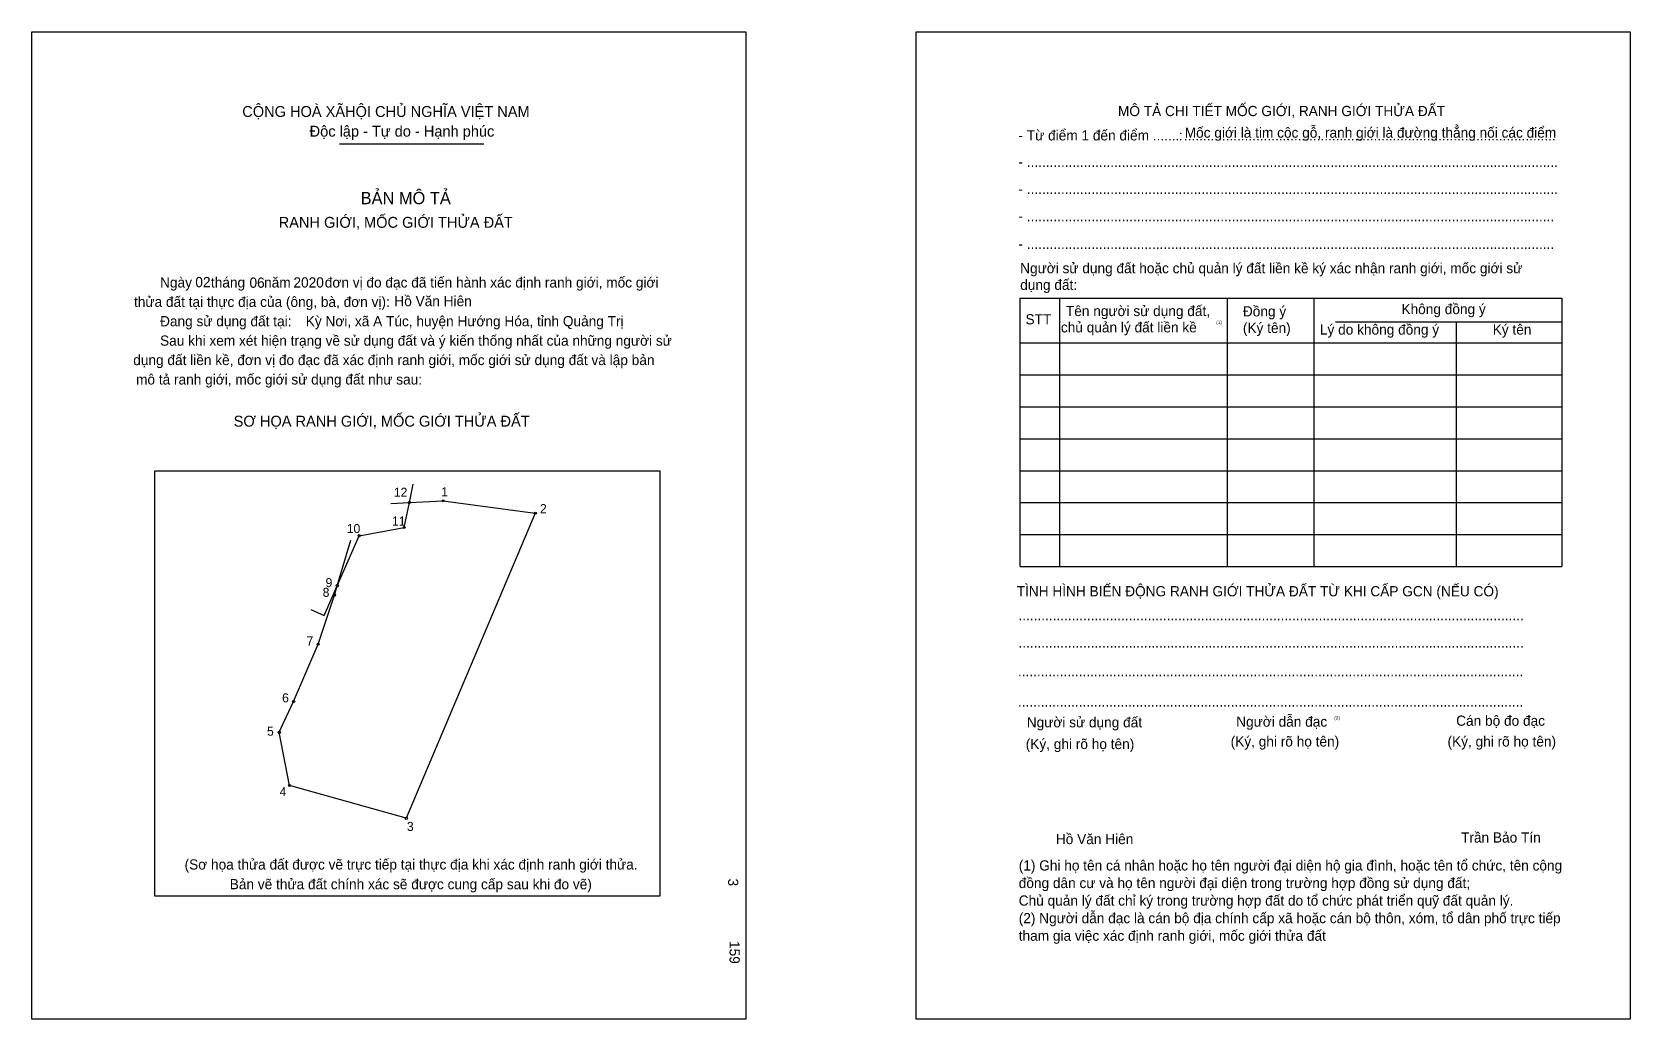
# Model space of a CAD drawing. Extents: x 550118 to 550898, y 1823466 to 1823948.
import ezdxf

# ---------------------------------------------------------------- set-up
doc = ezdxf.new("R2010")
doc.units = 0
for name, color, linetype in [('bmtKhungInTrang1', 7, 'Continuous'), ('bmtKhungInTrang2', 7, 'Continuous'), ('bmtNoiDung', 7, 'Continuous'), ('bmtTemplate', 7, 'Continuous'), ('CanhThua', 7, 'Continuous'), ('MocDinhThua', 7, 'Continuous'), ('RauThua', 7, 'Continuous'), ('SoHieuDinhThua', 7, 'Continuous')]:
    doc.layers.add(name, color=color, linetype=linetype)

msp = doc.modelspace()

# ---------------------------------------------------------------- linework, layer by layer
at = {"layer": 'bmtKhungInTrang1'}
msp.add_lwpolyline([(550118.27, 1823948), (550466.8, 1823948), (550466.8, 1823465.95), (550118.27, 1823465.95)], close=True, dxfattribs=at)
at = {"layer": 'bmtKhungInTrang2'}
msp.add_lwpolyline([(550549.91, 1823948), (550898.44, 1823948), (550898.44, 1823465.95), (550549.91, 1823465.95)], close=True, dxfattribs=at)
at = {"layer": 'bmtTemplate'}
for p, q in [((550268.46, 1823893.37), (550338.94, 1823893.37)), ((550619.83, 1823817.98), (550619.83, 1823686.93)), ((550701.82, 1823817.98), (550701.82, 1823686.93)), ((550744, 1823818.14), (550744, 1823686.93)), ((550865.07, 1823817.98), (550865.07, 1823686.93)), ((550754.69, 1823806.44), (550865.07, 1823806.44)), ((550600.71, 1823796.14), (550865.07, 1823796.14)), ((550600.71, 1823780.54), (550865.07, 1823780.54)), ((550600.71, 1823764.94), (550865.07, 1823764.94)), ((550600.71, 1823749.34), (550865.07, 1823749.34)), ((550600.71, 1823733.74), (550865.07, 1823733.74)), ((550600.71, 1823718.14), (550865.07, 1823718.14)), ((550600.71, 1823702.54), (550865.07, 1823702.54)), ((550600.71, 1823686.93), (550865.07, 1823686.93))]:
    msp.add_line(p, q, dxfattribs=at)
for points in [[(550600.55, 1823817.98), (550865.07, 1823817.98)], [(550600.55, 1823817.98), (550600.55, 1823686.93)], [(550813.62, 1823806.28), (550813.62, 1823686.93)]]:
    msp.add_lwpolyline(points, dxfattribs=at)
msp.add_lwpolyline([(550178.23, 1823525.99), (550178.23, 1823733.72), (550424.84, 1823733.72), (550424.84, 1823525.99)], close=True, dxfattribs=at)
at = {"layer": 'CanhThua'}
for p, q in [((550300, 1823706), (550302.54, 1823718.18)), ((550302.54, 1823718.18), (550319, 1823719)), ((550319, 1823719), (550364, 1823713)), ((550364, 1823713), (550301, 1823564)), ((550278, 1823702), (550300, 1823706)), ((550267.35, 1823677.56), (550278, 1823702)), ((550258, 1823649), (550266, 1823673)), ((550266, 1823673), (550267.35, 1823677.56)), ((550246, 1823621), (550258, 1823649)), ((550239, 1823606), (550246, 1823621)), ((550244, 1823580), (550239, 1823606)), ((550301, 1823564), (550244, 1823580))]:
    msp.add_line(p, q, dxfattribs=at)
at = {"layer": 'MocDinhThua'}
for centre in [(550302.54, 1823718.18), (550319, 1823719), (550364, 1823713), (550278, 1823702), (550300, 1823706), (550266, 1823673), (550267.35, 1823677.56), (550258, 1823649), (550246, 1823621), (550239, 1823606), (550244, 1823580), (550301, 1823564)]:
    msp.add_circle(centre, 0.53, dxfattribs=at)
at = {"layer": 'RauThua'}
for p, q in [((550302.54, 1823718.18), (550304.4, 1823727.12)), ((550293.41, 1823717.72), (550302.54, 1823718.18)), ((550267.35, 1823677.56), (550273.91, 1823699.76)), ((550261, 1823663), (550267.35, 1823677.56)), ((550254.38, 1823665.96), (550261, 1823663))]:
    msp.add_line(p, q, dxfattribs=at)

# ---------------------------------------------------------------- texts
at = {"layer": 'bmtNoiDung'}
for s, height, p in [('02', 4.987, (550198.03, 1823823.36)), ('06', 4.987, (550224.47, 1823823.08)), ('2020', 4.987, (550245.93, 1823823.19)), ('Hồ Văn Hiên', 4.9868, (550295.19, 1823814.08)), ('Kỳ Nơi, xã A Túc, huyện Hướng Hóa, tỉnh Quảng Trị', 4.9868, (550251.93, 1823804.27)), ('Hồ Văn Hiên', 4.9868, (550618.14, 1823551.38))]:
    msp.add_text(s, height=height, dxfattribs=at).set_placement(p)
for s, height, p in [('3', 4.99, (550458.12, 1823534.57)), ('159', 4.987, (550458.83, 1823504.05))]:
    msp.add_text(s, height=height, rotation=270, dxfattribs=at).set_placement(p)
at = {"layer": 'bmtTemplate'}
for s, height, p in [('CỘNG HOÀ XÃHỘI CHỦ NGHĨA VIỆT NAM', 5.3192, (550220.94, 1823906.49)), ('MÔ TẢ CHI TIẾT MỐC GIỚI, RANH GIỚI THỬA ĐẤT', 4.9849, (550648.46, 1823906.91)), ('Độc lập - Tự do - Hạnh phúc', 5.3192, (550253.83, 1823896.87)), ('- Từ điểm 1 đến điểm .......', 4.9849, (550599.87, 1823895.03)), (':', 4.98, (550678.18, 1823895.03)), ('Mốc giới là tim cộc gỗ, ranh giới là đường thẳng nối các điểm', 4.9849, (550681.05, 1823896.35)), ('..................................................................................................', 4.9849, (550680.64, 1823895.03)), ('- ............................................................................................................................................', 4.98487, (550599.87, 1823882.11)), ('BẢN MÔ TẢ', 5.984, (550278.73, 1823863.9)), ('- ............................................................................................................................................', 4.98487, (550599.87, 1823868.85)), ('RANH GIỚI, MỐC GIỚI THỬA ĐẤT', 5.3192, (550238.72, 1823852.36)), ('- ...........................................................................................................................................', 4.98487, (550599.87, 1823855.59)), ('- ...........................................................................................................................................', 4.98487, (550599.87, 1823842.01)), ('Người sử dụng đất hoặc chủ quản lý đất liền kề ký xác nhận ranh giới, mốc giới sử', 4.9849, (550600.71, 1823830.16)), ('Ngày     tháng     năm         đơn vị đo đạc đã tiến hành xác định ranh giới, mốc giới ', 4.9868, (550180.81, 1823823.19)), ('dụng đất:', 4.985, (550600.71, 1823822.04)), ('thửa đất tại thực địa của (ông, bà, đơn vị):', 4.9868, (550168.09, 1823813.72)), ('Tên người sử dụng đất,', 4.9849, (550623.05, 1823809.25)), ('Đồng ý', 4.985, (550709.44, 1823809.09)), ('Không đồng ý', 4.9849, (550786.85, 1823810.19)), ('Đang sử dụng đất tại:', 4.9868, (550180.81, 1823804.25)), ('STT', 4.985, (550603.32, 1823805.19)), ('chủ quản lý đất liền kề', 4.9849, (550620.6, 1823801.28)), ('(1)', 1.662, (550696.42, 1823805.37)), ('(Ký tên)', 4.985, (550709.44, 1823800.98)), ('Lý do không đồng ý', 4.9849, (550747.04, 1823800.2)), ('Ký tên', 4.985, (550831.4, 1823800.2)), ('Sau khi xem xét hiện trạng về sử dụng đất và ý kiến thống nhất của những người sử ', 4.9868, (550180.81, 1823794.78)), ('dụng đất liền kề, đơn vị đo đạc đã xác định ranh giới, mốc giới sử dụng đất và lập bản', 4.9868, (550167.72, 1823785.31)), ('mô tả ranh giới, mốc giới sử dụng đất như sau:', 4.9868, (550169.09, 1823775.83)), ('SƠ HỌA RANH GIỚI, MỐC GIỚI THỬA ĐẤT', 5.3192, (550216.74, 1823755.26)), ('TÌNH HÌNH BIẾN ĐỘNG RANH GIỚI THỬA ĐẤT TỪ KHI CẤP GCN (NẾU CÓ)', 4.9849, (550599.03, 1823672.39)), ('.....................................................................................................................................', 4.99235, (550599.87, 1823660.66)), ('.....................................................................................................................................', 4.99235, (550599.87, 1823647.39)), ('.....................................................................................................................................', 4.99235, (550599.61, 1823633.35)), ('.....................................................................................................................................', 4.99235, (550599.61, 1823618.53)), ('Người sử dụng đất', 4.9849, (550603.93, 1823608.39)), ('Người dẫn đạc', 4.9849, (550706.18, 1823608.71)), ('(2)', 1.662, (550754.05, 1823612.14)), ('Cán bộ đo đạc', 4.9849, (550813.56, 1823609.17)), ('(Ký, ghi rõ họ tên)', 4.9849, (550603.43, 1823597.79)), ('(Ký, ghi rõ họ tên)', 4.9849, (550703.47, 1823599.03)), ('(Ký, ghi rõ họ tên)', 4.9849, (550809.33, 1823599.03)), ('Trần Bảo Tín', 4.9849, (550815.94, 1823552.12)), ('(Sơ họa thửa đất được vẽ trực tiếp tại thực địa khi xác định ranh giới thửa.', 4.9868, (550192.78, 1823538.97)), ('(1) Ghi họ tên cá nhân hoặc họ tên người đại diện hộ gia đình, hoặc tên tổ chức, tên cộng', 4.9849, (550600.01, 1823538.49)), ('Bản vẽ thửa đất chính xác sẽ được cung cấp sau khi đo vẽ)', 4.9868, (550214.83, 1823529.33)), ('đồng dân cư và họ tên người đại diện trong trường hợp đồng sử dụng đất;', 4.9849, (550600.01, 1823529.91)), ('Chủ quản lý đất chỉ ký trong trường hợp đất do tổ chức phát triển quỹ đất quản lý.', 4.9849, (550600.01, 1823521.33)), ('(2) Người dẫn đạc là cán bộ địa chính cấp xã hoặc cán bộ thôn, xóm, tổ dân phố trực tiếp', 4.9849, (550600.01, 1823512.75)), ('tham gia việc xác định ranh giới, mốc giới thửa đất', 4.9849, (550600.01, 1823504.17))]:
    msp.add_text(s, height=height, dxfattribs=at).set_placement(p)
at = {"layer": 'SoHieuDinhThua'}
for s, height, p in [('1', 4.42, (550318.03, 1823721.21)), ('12', 4.421, (550294.96, 1823721.01)), ('11', 4.421, (550294.05, 1823706.96)), ('2', 4.42, (550366.29, 1823712.98)), ('10', 4.421, (550271.97, 1823703.26)), ('9', 4.42, (550261.61, 1823676.87)), ('8', 4.42, (550260.2, 1823672.12)), ('7', 4.42, (550252.29, 1823648.36)), ('6', 4.42, (550240.39, 1823620.6)), ('5', 4.42, (550233.02, 1823604.33)), ('4', 4.42, (550239.18, 1823574.8)), ('3', 4.42, (550301.34, 1823557.81))]:
    msp.add_text(s, height=height, dxfattribs=at).set_placement(p)

doc.saveas('drawing.dxf')
